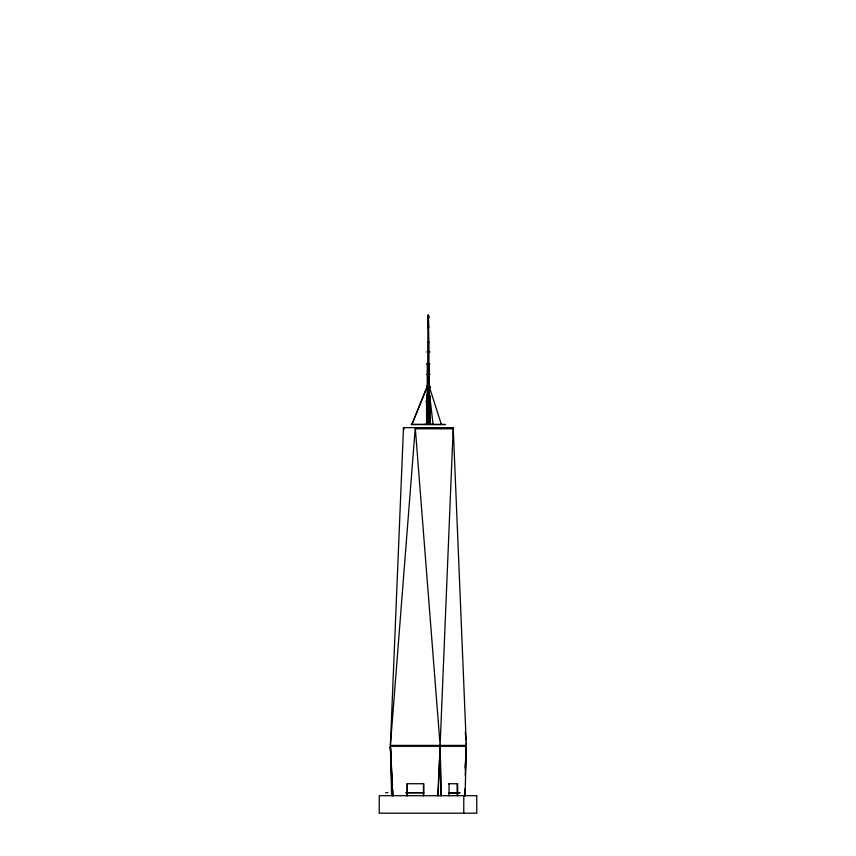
<?xml version="1.0" encoding="UTF-8"?>
<svg xmlns="http://www.w3.org/2000/svg" width="856" height="856" viewBox="0 0 856 856"><rect width="100%" height="100%" fill="white"/><g stroke="black" fill="none" stroke-linecap="round" stroke-linejoin="round"><path stroke-width="1.28" d="M428.375 327.891L428.353 315.029C430.397 318.988 426.32 318.988 428.353 315.029L428.631 327.891M465.086 795.706L466.327 746.282L390.39 746.282L391.62 795.706M427.914 401.849L428.118 394.884M464.508 795.706L464.755 789.029M465.247 775.664L466.327 746.282L466.049 751.482M390.39 745.394L403.486 427.647L453.22 427.647L466.327 745.394L390.39 745.394L415.256 427.647L440.123 745.394L453.22 427.647M438.09 795.706L440.123 746.282L441.354 795.706M437.78 795.706L440.123 746.282L440.776 795.706M465.247 768.988L465.878 755.634M466.071 751.622L466.327 746.282M465.215 767.094L465.835 755.388M427.433 401.849L427.84 394.884M427.005 401.849L427.604 394.884L427.112 399.527M429.434 394.884L430.343 401.849L426.374 401.849L427.283 394.884L426.598 401.849L427.422 394.884L429.284 394.787L430.119 401.849M427.305 394.884L426.459 401.849L427.251 394.884M426.909 387.64L426.727 386.377L429.99 386.377L429.808 387.768L429.616 386.377L428.792 387.768L427.979 386.377L427.347 387.768L426.727 386.377M411.886 424.469L426.737 387.768L429.99 387.768M411.843 424.469L426.78 387.768M427.347 387.64L427.925 386.377M429.359 387.768L429.99 386.377M449.058 793.063L453.605 792.71M457.703 793.063L460.089 792.71L448.469 792.71M428.021 316.677L428.695 316.677M427.797 317.801L428.92 317.801M428.813 327.891L427.904 327.891L427.893 341.555L428.813 341.555L428.353 315.029L427.947 327.891M426.727 351.902L429.99 351.902M426.727 363.864L429.99 363.864M427.251 363.896L429.455 363.896M426.727 374.382L429.99 374.382M427.251 385.671L429.455 385.671M427.251 388.485L429.455 388.485M427.251 394.702L429.455 394.702M426.374 402.053L430.343 402.053M424.961 424.276L431.756 424.276M448.469 783.732L457.703 783.732L457.703 795.706M385.564 792.71L387.95 792.71M423.774 792.71L405.787 792.71L407.36 793.105M423.463 793.105L422.201 792.71M428.054 386.377L428.792 387.64M429.626 387.768L441.375 424.469M428.075 318.154L428.353 315.029L428.342 318.154M429.626 386.377L429.808 387.64M429.273 391.695L433.093 424.469M429.295 394.884L429.915 400.694M429.166 394.884L429.819 401.849M429.305 397.205L429.605 400.694M465.29 732.105L465.91 740.076M466.113 742.74L466.327 745.394M428.942 394.884L429.412 401.849M392.209 795.706L390.39 746.282L392.476 785.305M392.69 789.2L393.043 795.706M390.39 746.282L392.733 795.706M403.486 427.647L403.604 430.311M428.685 394.884L428.942 401.849M428.396 394.884L428.439 401.849M466.071 745.394L466.071 746.282M463.77 795.706L463.77 813.2M459.009 792.71L453.873 792.71M457.115 783.732L457.115 795.706M455.767 792.71L451.711 792.71M452.706 427.647L452.706 428.803L415.535 428.803L415.535 427.647M449.058 783.732L449.058 795.706M441.182 427.647L441.182 428.803M440.048 745.394L440.048 746.282M430.151 402.053L430.151 424.276M430.076 402.053L430.076 424.276M429.808 402.053L429.808 424.276M429.552 402.053L429.552 424.276M429.038 363.896L429.166 394.702M429.07 402.053L429.07 424.276M428.738 363.896L428.738 394.702M428.706 402.053L428.706 424.276M428.578 363.896L428.578 394.702M428.214 363.896L428.214 394.702M428.139 402.053L428.139 424.276M428.043 363.896L428.043 394.702M427.775 402.053L427.775 424.276M427.733 363.896L427.733 394.702M427.551 363.896L427.411 394.702M427.358 363.896L427.39 394.702M427.272 402.053L427.272 424.276M426.994 402.053L426.994 424.276M426.695 402.053L426.695 424.276M426.555 402.053L426.577 424.276M423.774 795.706L423.774 783.732L407.049 783.732L407.049 795.706M423.463 783.732L423.463 795.706M421.719 792.71L420.157 792.71M419.665 792.71L418.103 792.71M417.621 792.71L416.048 792.71M415.567 792.71L413.994 792.71M413.512 792.71L411.95 792.71M411.458 792.71L409.896 792.71M409.414 792.71L407.841 792.71M407.36 783.732L407.36 795.706M404.011 427.647L404.011 428.803M390.636 745.394L390.636 746.282M428.974 342.218L427.743 342.218L427.743 362.965L428.974 362.965L428.974 342.218M445.484 424.469L411.233 424.469L445.473 424.533M476.749 795.706L379.251 795.706L379.251 813.2L476.749 813.2L476.749 795.706M429.37 394.702L429.37 363.896L429.305 394.702"/></g></svg>
